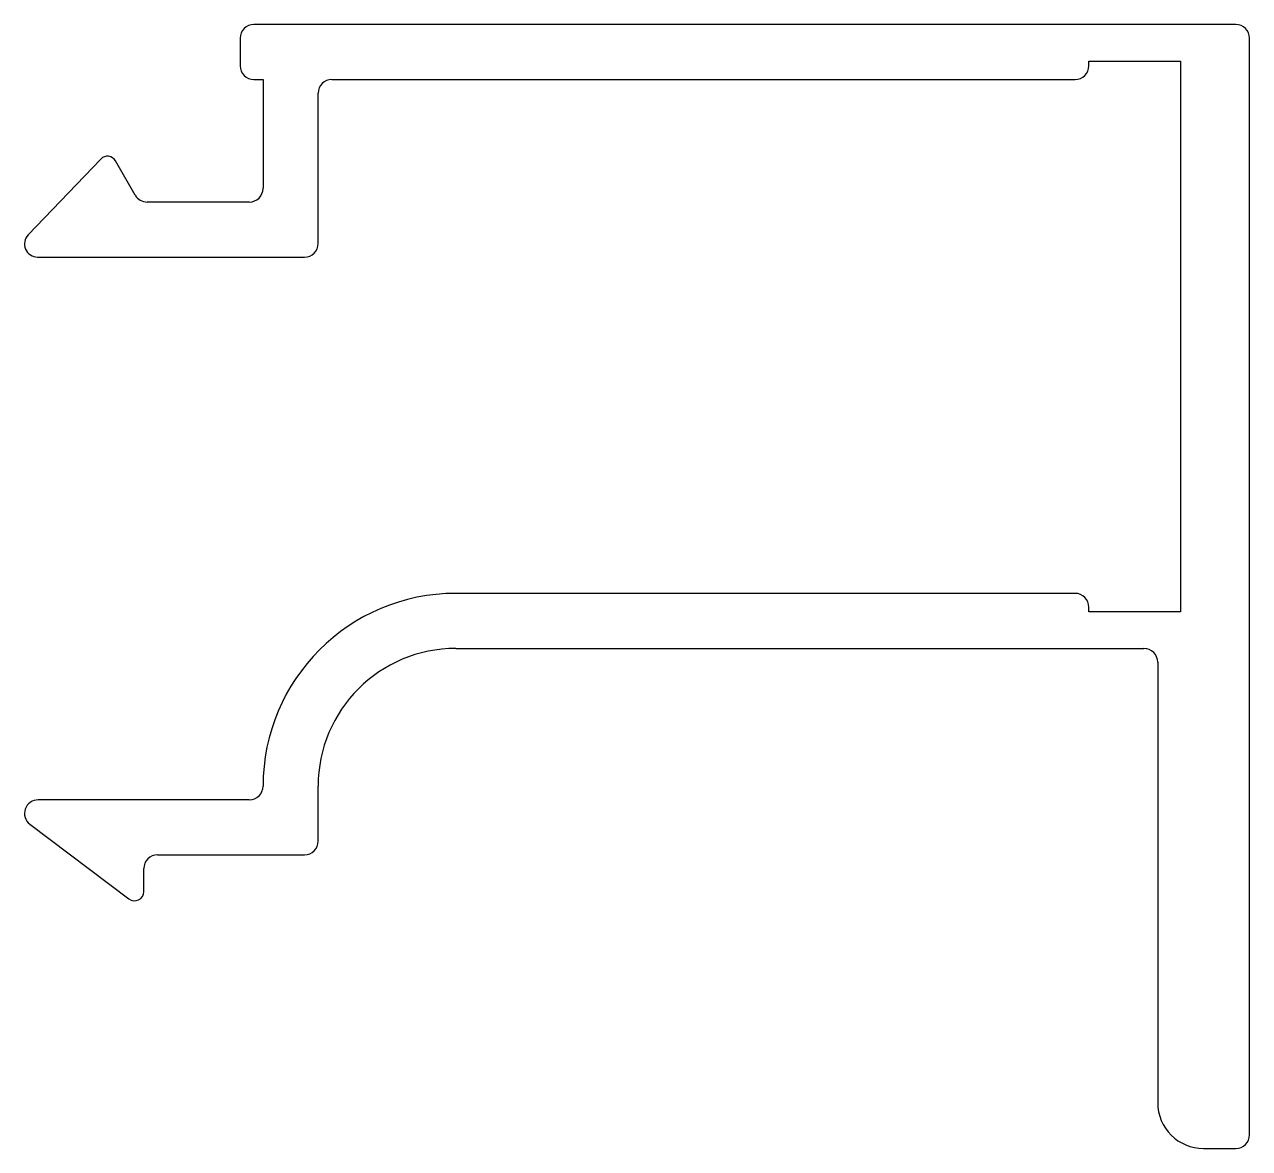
# Model space of a CAD drawing. Extents: x 10123.4 to 10150.1, y 1105 to 1129.5.
import ezdxf

# ---------------------------------------------------------------- set-up
doc = ezdxf.new("R2010")
doc.units = 0
doc.layers.get('0').update_dxf_attribs({"linetype": 'CONTINUOUS'})

msp = doc.modelspace()

# ---------------------------------------------------------------- linework, layer by layer
at = {"color": 0}
for p, q in [((10149.804, 1129.48), (10128.404, 1129.48)), ((10128.104, 1129.18), (10128.104, 1128.58)), ((10150.104, 1105.28), (10150.104, 1129.18)), ((10146.604, 1128.58), (10146.604, 1128.68)), ((10146.604, 1128.68), (10148.604, 1128.68)), ((10148.604, 1128.68), (10148.604, 1116.68)), ((10128.404, 1128.28), (10128.604, 1128.28)), ((10128.604, 1128.28), (10128.604, 1125.91)), ((10130.104, 1128.28), (10146.304, 1128.28)), ((10129.804, 1124.71), (10129.804, 1127.98)), ((10125.067, 1126.548), (10123.484, 1124.894)), ((10125.818, 1125.76), (10125.388, 1126.505)), ((10128.304, 1125.61), (10126.078, 1125.61)), ((10123.69, 1124.41), (10129.504, 1124.41)), ((10146.304, 1117.08), (10132.804, 1117.08)), ((10146.604, 1116.68), (10146.604, 1116.78)), ((10148.604, 1116.68), (10146.604, 1116.68)), ((10132.804, 1115.88), (10147.804, 1115.88)), ((10148.104, 1115.58), (10148.104, 1105.98)), ((10129.804, 1111.68), (10129.804, 1112.88)), ((10128.304, 1112.58), (10123.702, 1112.58)), ((10123.518, 1112.048), (10125.681, 1110.423)), ((10126.304, 1111.38), (10129.504, 1111.38)), ((10126.004, 1110.58), (10126.004, 1111.08)), ((10149.104, 1104.98), (10149.804, 1104.98))]:
    msp.add_line(p, q, dxfattribs=at)
for centre, radius, start, end in [((10128.404, 1129.18), 0.3, 90, 180), ((10149.804, 1129.18), 0.3, 360, 90), ((10128.404, 1128.58), 0.3, 180, 270), ((10146.304, 1128.58), 0.3, 270, 360), ((10130.104, 1127.98), 0.3, 90, 180), ((10125.212, 1126.41), 0.2, 28.3849, 136.2603), ((10126.078, 1125.91), 0.3, 210, 270), ((10128.304, 1125.91), 0.3, 270, 0), ((10123.69, 1124.696), 0.286, 136.2603, 270), ((10129.504, 1124.71), 0.3, 270, 0), ((10132.804, 1112.88), 4.2, 90, 180), ((10146.304, 1116.78), 0.3, 0, 90), ((10132.804, 1112.88), 3, 90, 180), ((10147.804, 1115.58), 0.3, 360, 90), ((10128.304, 1112.88), 0.3, 270, 0), ((10123.702, 1112.282), 0.298, 90, 231.7681), ((10129.504, 1111.68), 0.3, 270, 0), ((10126.304, 1111.08), 0.3, 90, 180), ((10125.804, 1110.58), 0.2, 231.7681, 360), ((10149.104, 1105.98), 1, 180, 270), ((10149.804, 1105.28), 0.3, 270, 0)]:
    msp.add_arc(centre, radius, start, end, dxfattribs=at)

doc.saveas('drawing.dxf')
